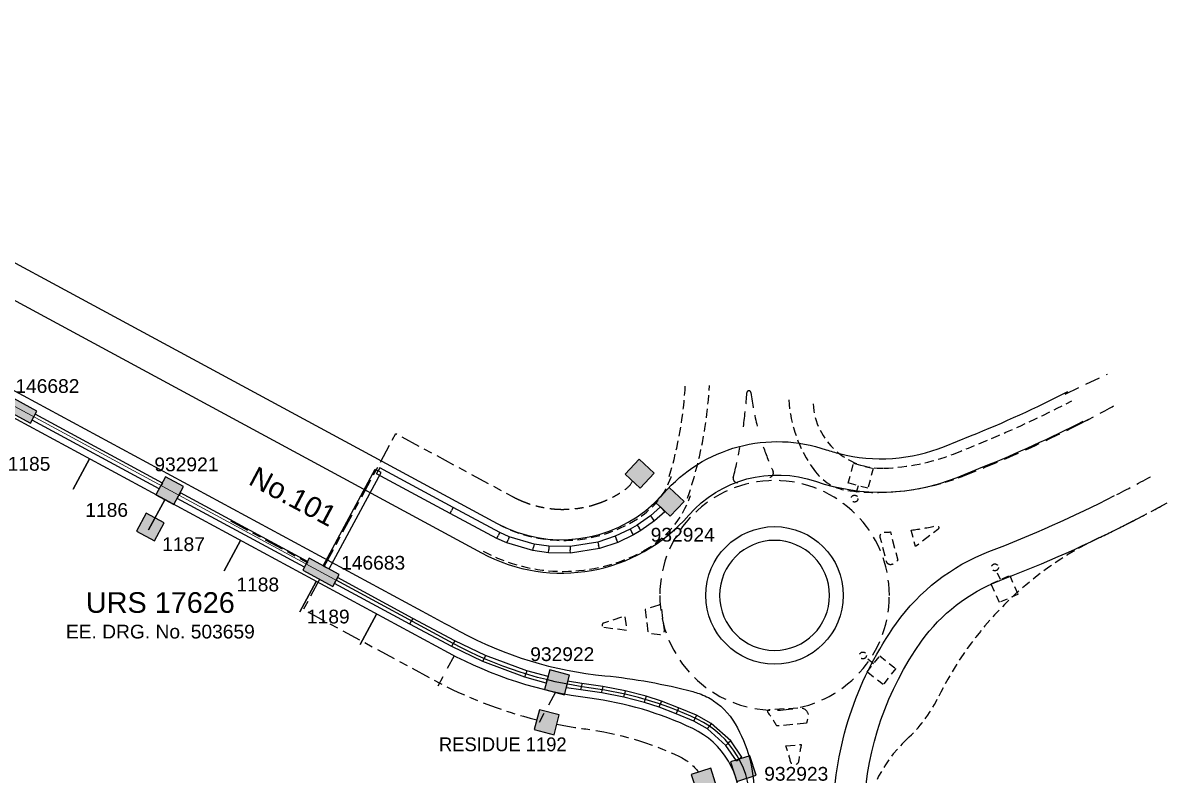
# Model space of a CAD drawing. Header units: metres. Extents: x 303798 to 304438, y 6274082 to 6274908.
# Drawn here: x 304271.5 to 304438.4, y 6274798.2 to 6274907.5 of the extents above; entities that cross this region are included whole.
import ezdxf
from ezdxf.enums import TextEntityAlignment as Align

# ---------------------------------------------------------------- set-up
doc = ezdxf.new("R2010")
doc.units = ezdxf.units.M
doc.header["$LTSCALE"] = 0.7
for name, pattern in [('Cable Exist UG', [8.2, 4, -1.2, 1.8, -1.2]), ('Dash', [5, 3, -2]), ('DASHED', [19.05, 12.7, -6.35])]:
    doc.linetypes.add(name, pattern=pattern)
doc.layers.get('0').update_dxf_attribs({"color": 6})
for name, color, linetype in [('_User Miscellaneous1', 3, 'Continuous'), ('_User Miscellaneous10', 8, 'Continuous'), ('_User Miscellaneous11', 7, 'Continuous'), ('_User Miscellaneous6', 7, 'Continuous'), ('_User Miscellaneous7', 150, 'Continuous'), ('_User Miscellaneous8', 7, 'Continuous'), ('_User Miscellaneous9', 8, 'Continuous'), ('_User_LV_Exist', 7, 'Continuous'), ('Cadastre Developer_SP_NEW', 4, 'Continuous'), ('Cadastre Easements_SP_EXT', 4, 'Continuous'), ('Cadastre Roads_SP_NEW', 8, 'Continuous'), ('Mains_HV_NEW_V17', 2, 'Continuous'), ('Mains_LV_NEW_T84', 2, 'Continuous'), ('SupportsUG_SP_LV_EXT', 7, 'Continuous'), ('SupportsUG_SP_LV_SL_EXT', 7, 'Continuous'), ('UG_Details_SP_MISC', 7, 'Continuous')]:
    doc.layers.add(name, color=color, linetype=linetype)
doc.styles.add('ARIAL', font='arial.ttf', dxfattribs={"height": 2})
doc.styles.add('ARIAL 3.0', font='arial.ttf', dxfattribs={"height": 3})
doc.styles.add('COLUMN_LABEL', font='arial.ttf')
doc.styles.add('Dot', font='dotfont.shx', dxfattribs={"height": 2})
doc.styles.add('POLE_LABEL', font='arial.ttf')
doc.styles.get("Standard").update_dxf_attribs({"font": 'arial.ttf'})
doc.styles.add('style1', font='iso3098b.shx')
doc.linetypes.add('Cable New UG', pattern='A,8,-1,["x",style1,S=3.5,R=0,X=0.35,Y=-1],-3.5', length=12.5)

# ---------------------------------------------------------------- blocks, each defined once
blk = doc.blocks.new('*U120')
at = {"layer": '_User Miscellaneous7'}
blk.add_hatch(color=256, dxfattribs=at).paths.add_polyline_path([(-1.49, -7.49), (1.48, -7.49), (1.48, -4.51), (-1.49, -4.51)])
at = {"layer": '_User Miscellaneous8'}
blk.add_hatch(color=256, dxfattribs=at).paths.add_polyline_path([(-1.49, -1.49), (1.48, -1.49), (1.48, 1.48), (-1.49, 1.48)])
at = {"layer": '_User Miscellaneous7'}
blk.add_lwpolyline([(1.48, -7.49), (1.48, -4.51), (-1.49, -4.51), (-1.49, -7.49)], close=True, dxfattribs=at)
at = {"layer": '_User Miscellaneous8'}
blk.add_lwpolyline([(1.48, -1.49), (1.48, 1.48), (-1.49, 1.48), (-1.49, -1.49)], close=True, dxfattribs=at)
at = {"flags": 9}
for tag, style, p in [('STRUCTURE_PLANT_NUMBER', 'POLE_LABEL', (1.81, 0.03)), ('STREET_CODE', 'COLUMN_LABEL', (1.81, -0.2))]:
    blk.add_attdef(tag, text='', height=0.2, dxfattribs=dict(at, style=style)).set_placement(p, align=Align.MIDDLE_LEFT)
for tag, p in [('COLUMN_TYPE', (1.81, -0.4)), ('OWNED_BY', (1.81, -0.6)), ('STATE', (1.81, -0.8)), ('USAGE', (1.81, -1)), ('STREETNAME', (1.81, -1.6)), ('LEGEND', (1.81, -1.2)), ('LOCATION', (1.81, -1.4)), ('SUBURB', (1.81, -1.8)), ('NOTES', (1.81, -2))]:
    blk.add_attdef(tag, text='', height=0.2, dxfattribs=at).set_placement(p, align=Align.MIDDLE_LEFT)
at = {"flags": 1}
blk.add_attdef('Z', (1.81, -2.35), '', height=0.2, dxfattribs=at)
at = {"layer": '_User Miscellaneous6', "style": 'ARIAL', "flags": 8}
blk.add_attdef('ASSET_NUM', text='', height=2, dxfattribs=at).set_placement((2, 2), align=Align.MIDDLE_LEFT)
blk = doc.blocks.new('*U137')
at = {"layer": '_User Miscellaneous7'}
blk.add_hatch(color=256, dxfattribs=at).paths.add_polyline_path([(-2.17, -7.32), (0.79, -7.59), (1.06, -4.63), (-1.89, -4.36)])
at = {"layer": '_User Miscellaneous8'}
blk.add_hatch(color=256, dxfattribs=at).paths.add_polyline_path([(-1.62, -1.34), (1.34, -1.62), (1.62, 1.34), (-1.34, 1.62)])
at = {"layer": '_User Miscellaneous7'}
blk.add_lwpolyline([(0.79, -7.59), (1.06, -4.63), (-1.89, -4.36), (-2.17, -7.32)], close=True, dxfattribs=at)
at = {"layer": '_User Miscellaneous8'}
blk.add_lwpolyline([(1.34, -1.62), (1.62, 1.34), (-1.34, 1.62), (-1.62, -1.34)], close=True, dxfattribs=at)
at = {"flags": 9}
for tag, style, p in [('STRUCTURE_PLANT_NUMBER', 'POLE_LABEL', (1.81, 0.03)), ('STREET_CODE', 'COLUMN_LABEL', (1.81, -0.2))]:
    blk.add_attdef(tag, text='', height=0.2, dxfattribs=dict(at, style=style)).set_placement(p, align=Align.MIDDLE_LEFT)
for tag, p in [('COLUMN_TYPE', (1.81, -0.4)), ('OWNED_BY', (1.81, -0.6)), ('STATE', (1.81, -0.8)), ('USAGE', (1.81, -1)), ('STREETNAME', (1.81, -1.6)), ('LEGEND', (1.81, -1.2)), ('LOCATION', (1.81, -1.4)), ('SUBURB', (1.81, -1.8)), ('NOTES', (1.81, -2))]:
    blk.add_attdef(tag, text='', height=0.2, dxfattribs=at).set_placement(p, align=Align.MIDDLE_LEFT)
at = {"flags": 1}
blk.add_attdef('Z', (1.81, -2.35), '', height=0.2, dxfattribs=at)
at = {"layer": '_User Miscellaneous6', "style": 'ARIAL', "flags": 8}
blk.add_attdef('ASSET_NUM', text='', height=2, dxfattribs=at).set_placement((2, 2), align=Align.MIDDLE_LEFT)
blk = doc.blocks.new('*U136')
at = {"layer": '_User Miscellaneous7'}
blk.add_hatch(color=256, dxfattribs=at).paths.add_polyline_path([(-1.05, -7.56), (1.92, -7.39), (1.74, -4.42), (-1.22, -4.59)])
at = {"layer": '_User Miscellaneous8'}
blk.add_hatch(color=256, dxfattribs=at).paths.add_polyline_path([(-1.4, -1.57), (1.57, -1.4), (1.4, 1.57), (-1.57, 1.4)])
at = {"layer": '_User Miscellaneous7'}
blk.add_lwpolyline([(1.92, -7.39), (1.74, -4.42), (-1.22, -4.59), (-1.05, -7.56)], close=True, dxfattribs=at)
at = {"layer": '_User Miscellaneous8'}
blk.add_lwpolyline([(1.57, -1.4), (1.4, 1.57), (-1.57, 1.4), (-1.4, -1.57)], close=True, dxfattribs=at)
at = {"flags": 9}
for tag, style, p in [('STRUCTURE_PLANT_NUMBER', 'POLE_LABEL', (1.81, 0.03)), ('STREET_CODE', 'COLUMN_LABEL', (1.81, -0.2))]:
    blk.add_attdef(tag, text='', height=0.2, dxfattribs=dict(at, style=style)).set_placement(p, align=Align.MIDDLE_LEFT)
for tag, p in [('COLUMN_TYPE', (1.81, -0.4)), ('OWNED_BY', (1.81, -0.6)), ('STATE', (1.81, -0.8)), ('USAGE', (1.81, -1)), ('STREETNAME', (1.81, -1.6)), ('LEGEND', (1.81, -1.2)), ('LOCATION', (1.81, -1.4)), ('SUBURB', (1.81, -1.8)), ('NOTES', (1.81, -2))]:
    blk.add_attdef(tag, text='', height=0.2, dxfattribs=at).set_placement(p, align=Align.MIDDLE_LEFT)
at = {"flags": 1}
blk.add_attdef('Z', (1.81, -2.35), '', height=0.2, dxfattribs=at)
at = {"layer": '_User Miscellaneous6', "style": 'ARIAL', "flags": 8}
blk.add_attdef('ASSET_NUM', text='', height=2, dxfattribs=at).set_placement((2, 2), align=Align.MIDDLE_LEFT)
blk = doc.blocks.new('PILLAR_EXT')
blk.add_hatch(color=256).paths.add_polyline_path([(-2.475, 2.49), (-2.475, 0.51), (2.475, 0.51), (2.475, 2.49)])
blk.add_lwpolyline([(-2.475, 0.51), (2.475, 0.51), (2.475, 2.49), (-2.475, 2.49)], close=True)
for tag, p, flags in [('OWNED_BY', (0, 1.3), 9), ('STATE', (0, 1.1), 9), ('SUPPORT_TYPE', (0, 0.9), 9), ('USAGE', (0, 0.7), 9), ('LEGEND', (0, 0.5), 9), ('LOCATION', (0, 0.3), 9), ('NOTES', (0, 0.1), 9), ('PARENT', (0, -0.1), 9), ('STREETNAME', (0, -0.3), 9), ('SUBURB', (0, -0.5), 1)]:
    blk.add_attdef(tag, p, '', height=0.2, dxfattribs=dict(flags=flags))
at = {"layer": '_User Miscellaneous6', "style": 'ARIAL', "flags": 8}
blk.add_attdef('ASSET_NUM', text='', height=2, dxfattribs=at).set_placement((1.5, 7.5), align=Align.TOP_LEFT)
blk = doc.blocks.new('A$C4FBE3B10')
at = {"layer": '_User Miscellaneous1', "color": 6, "linetype": 'Dash', "ltscale": 0.5, "flags": 128}
blk.add_lwpolyline([(0, 2.97), (0, 4.42)], dxfattribs=at)
at = {"layer": '_User Miscellaneous1', "color": 6, "linetype": 'Dash', "ltscale": 0.5}
blk.add_lwpolyline([(-1.48, 2.97), (1.48, 2.97), (1.48, 0), (-1.48, 0)], close=True, dxfattribs=at)
blk.add_circle((0, 4.92), 0.5, dxfattribs=at)
blk = doc.blocks.new('A$C7DAD38F0')
at = {"layer": '_User Miscellaneous11', "style": 'ARIAL'}
blk.add_attdef('DRG_NO', text='', height=2, dxfattribs=at).set_placement((0, -4.23), align=Align.MIDDLE_CENTER)
at = {"layer": '_User Miscellaneous6', "style": 'ARIAL 3.0'}
blk.add_attdef('URS___', text='', height=3, dxfattribs=at).set_placement((0, 0), align=Align.MIDDLE_CENTER)

msp = doc.modelspace()

# ---------------------------------------------------------------- linework, layer by layer
at = {"layer": '_User Miscellaneous10', "linetype": 'DASHED', "ltscale": 0.25, "flags": 128}
msp.add_lwpolyline([(304423.14, 6274853.56), (304429.34, 6274856.46)], dxfattribs=at)
for points in [[(304425.3, 6274849.22, 0.008183), (304431.06, 6274852.29)], [(304430.66, 6274838.93, 0.008198), (304436.25, 6274841.91)], [(304432.74, 6274834.94, 0.008153), (304438.43, 6274837.97, 0.008153)]]:
    msp.add_lwpolyline(points, format="xyb", dxfattribs=at)
at = {"layer": '_User Miscellaneous10', "linetype": 'DASHED', "lineweight": 25, "ltscale": 0.15, "flags": 128}
for points in [[(304400.76, 6274833.77, 0.022894), (304404.4, 6274834.4, -0.802441), (304404.65, 6274833.87), (304401.38, 6274831.37), (304400.76, 6274833.77)], [(304396.82, 6274833.47, 0.005631), (304397.73, 6274833.5), (304398.79, 6274829.38), (304398.11, 6274828.86, -0.537395), (304397.17, 6274829.19), (304396.26, 6274832.72, -0.481602), (304396.82, 6274833.47)], [(304385.51, 6274805.68), (304381.2, 6274805.29, 0.030135), (304379.96, 6274807.21, -0.595132), (304380.18, 6274807.69), (304384.51, 6274807.94, -0.525636), (304385.72, 6274806.38, 0.005437), (304385.51, 6274805.68)], [(304382.53, 6274802.4), (304384.76, 6274802.6, 0.018014), (304384.38, 6274800.18, -0.842511), (304383.2, 6274800.12, 0.031301), (304382.53, 6274802.4)]]:
    msp.add_lwpolyline(points, format="xyb", dxfattribs=at)
at = {"layer": '_User Miscellaneous10', "linetype": 'DASHED', "lineweight": -3, "ltscale": 0.15, "flags": 128}
msp.add_lwpolyline([(304364.03, 6274822.87), (304362.05, 6274822.22), (304362.48, 6274818.82), (304362.48, 6274818.82), (304364.17, 6274818.59), (304364.17, 6274818.59, 0.493795), (304364.85, 6274819.26), (304364.42, 6274822.62, 0.470608), (304364.03, 6274822.87)], format="xyb", dxfattribs=at)
at = {"layer": '_User Miscellaneous10', "linetype": 'DASHED', "ltscale": 0.15, "flags": 128}
msp.add_lwpolyline([(304356.04, 6274819.66), (304359.4, 6274819.22), (304359.14, 6274821.27), (304355.99, 6274820.25, 0.798755), (304356.04, 6274819.66)], format="xyb", dxfattribs=at)
at = {"layer": '_User Miscellaneous10', "linetype": 'DASHED', "ltscale": 0.15}
for centre, radius, start, end in [((304311.92, 6274857.85), 56.05, 343.1312, 357.0375), ((304311.92, 6274857.85), 59.55, 340.9529, 357.0434), ((304402.45, 6274853.97), 19.55, 183.6539, 215.6788), ((304396.46, 6274852.77), 10, 183.6539, 272.0227), ((304342.87, 6275010.82), 177.9, 291.0918, 297.1786), ((304395.72, 6274873.8), 31.05, 272.0227, 291.0918), ((304392.7, 6274846.97), 7.55, 215.6788, 263.5795), ((304354.97, 6274845.29), 11.5, 304.6212, 343.1312), ((304395.72, 6274873.8), 34.55, 263.5795, 291.0918), ((304354.88, 6274843.53), 14.55, 298.4301, 340.9529), ((304350.12, 6274852.32), 20.05, 241.6426, 304.6212), ((304350.12, 6274852.32), 24.55, 241.6426, 298.4301)]:
    msp.add_arc(centre, radius, start, end, dxfattribs=at)
at = {"layer": '_User Miscellaneous10', "linetype": 'DASHED', "ltscale": 0.25}
for centre, radius, start, end in [((304311.92, 6274857.85), 65.05, 352.0138, 356.3775), ((304377.14, 6274853.73), 0.3, 7.1199, 176.3775), ((304417.13, 6274858.72), 40, 187.1199, 194.2501), ((304342.87, 6275010.82), 181.4, 291.092, 296.9506), ((304342.87, 6275010.82), 181.4, 296.9506, 297.4837), ((304311.92, 6274857.85), 65.05, 345.3797, 349.322), ((304417.13, 6274858.72), 40, 198.6967, 204.2233), ((304380.1, 6274842.06), 0.6, 279.4912, 24.2233), ((304380.88, 6274824.28), 16.7, 0, 180), ((304375.44, 6274841.28), 0.6, 165.3797, 279.4912), ((304380.88, 6274824.28), 16.7, 180, 0)]:
    msp.add_arc(centre, radius, start, end, dxfattribs=at)
at = {"layer": '_User Miscellaneous10', "linetype": 'DASHED', "lineweight": 25, "ltscale": 0.25}
for centre, radius, start, end in [((304342.87, 6275010.82), 197.5, 297.1787, 298.8341), ((304342.87, 6275010.82), 197.5, 295.5543, 296.8407), ((304478.76, 6274746.16), 100, 117.1787, 117.8461)]:
    msp.add_arc(centre, radius, start, end, dxfattribs=at)
at = {"layer": '_User Miscellaneous10', "linetype": 'DASHED', "lineweight": 25, "ltscale": 0.15}
for centre, radius, start, end in [((304449.66, 6274787.5), 50.04, 115.561, 154.2362), ((304385.73, 6274818.92), 21.2, 312.8086, 332.8515), ((304413.73, 6274788.69), 20, 132.8086, 177.3358)]:
    msp.add_arc(centre, radius, start, end, dxfattribs=at)
at = {"layer": '_User Miscellaneous9', "flags": 128}
for points in [[(304203.93, 6274903.03), (304338.21, 6274830.47)], [(304199.72, 6274892.12), (304330.74, 6274821.33)]]:
    msp.add_lwpolyline(points, dxfattribs=at)
for points in [[(304338.22, 6274830.47, 0.350471), (304368.38, 6274835.92, -0.30427), (304386.84, 6274840.87, 0.179943), (304407.43, 6274841.44), (304411.2, 6274842.96, 0.022072), (304425.77, 6274849.6)], [(304388.72, 6274778.39), (304389.44, 6274793.74, -0.144297), (304398.6, 6274820.22, -0.147156), (304412.06, 6274830.64, 0.02596), (304430.36, 6274838.78, 0.02596)], [(304370.88, 6274824.28, -1), (304390.88, 6274824.28, -1), (304370.88, 6274824.28)], [(304330.74, 6274821.33, -0.007557), (304335.08, 6274819.02, 0.024083)], [(304335.08, 6274819.02, 0.099867), (304356.19, 6274812.59)], [(304356.19, 6274812.59, -0.040892), (304368.98, 6274810.28)], [(304368.98, 6274810.28, -0.022613), (304369.9, 6274810)], [(304369.9, 6274810, -0.061601), (304372, 6274808.96, -0.130747), (304375.47, 6274805)], [(304375.47, 6274805, -0.137961), (304377.87, 6274794.69), (304377.14, 6274778.93)]]:
    msp.add_lwpolyline(points, format="xyb", dxfattribs=at)
at = {"layer": '_User Miscellaneous9'}
for start, end in [(0, 180), (180, 0)]:
    msp.add_arc((304380.88, 6274824.28), 8, start, end, dxfattribs=at)
at = {"layer": '_User_LV_Exist', "color": 7, "linetype": 'Cable Exist UG', "flags": 128}
for points in [[(304315.35, 6274828.49), (304325.77, 6274847.81), (304342.74, 6274838.65)], [(304301.7, 6274835.1), (304312.94, 6274829.03)]]:
    msp.add_lwpolyline(points, dxfattribs=at)
for points in [[(304342.74, 6274838.65, 0.01), (304343.29, 6274838.37, 0.01), (304343.86, 6274838.11, 0.01), (304344.43, 6274837.87, 0.01), (304345.01, 6274837.65, 0.01), (304345.6, 6274837.46, 0.01), (304346.2, 6274837.29, 0.01), (304346.8, 6274837.15, 0.01), (304347.41, 6274837.03, 0.01), (304348.03, 6274836.93, 0.01), (304348.64, 6274836.86, 0.01), (304349.26, 6274836.81, 0.01), (304349.88, 6274836.79, 0.01), (304350.51, 6274836.8, 0.01), (304351.13, 6274836.82, 0.01), (304351.75, 6274836.88, 0.01), (304352.36, 6274836.95, 0.01), (304352.97, 6274837.06, 0.01), (304353.58, 6274837.18, 0.003995), (304353.82, 6274837.24, 0.006005), (304354.19, 6274837.33, 0.01), (304354.78, 6274837.51, 0.01), (304355.37, 6274837.71, 0.01), (304355.95, 6274837.93, 0.01), (304356.52, 6274838.17, 0.01), (304357.08, 6274838.44, 0.01), (304357.63, 6274838.73, 0.01), (304358.17, 6274839.04, 0.01), (304358.69, 6274839.37, 0.01), (304359.21, 6274839.73, 0.122843), (304360.22, 6274840.9, 0.002899)], [(304314.67, 6274826.61), (304312.31, 6274822.23), (304331.28, 6274811.98, 0.06326), (304346.28, 6274806.19, 0.06326)], [(304349.18, 6274805.54, 0.016778), (304353.4, 6274804.85, -0.078577), (304367.04, 6274800.85, -0.121433), (304369.82, 6274798.58, -0.121433)]]:
    msp.add_lwpolyline(points, format="xyb", dxfattribs=at)
at = {"layer": 'Cadastre Developer_SP_NEW'}
for p, q in [((304278.8, 6274839.73), (304281.17, 6274844.13)), ((304281.17, 6274844.13), (304278.8, 6274839.73)), ((304292.17, 6274838.19), (304289.79, 6274833.79)), ((304289.79, 6274833.79), (304292.17, 6274838.19)), ((304303.17, 6274832.25), (304300.79, 6274827.85)), ((304300.79, 6274827.85), (304303.17, 6274832.25)), ((304314.17, 6274826.3), (304311.79, 6274821.9)), ((304311.79, 6274821.9), (304314.17, 6274826.3)), ((304322.96, 6274821.55), (304320.59, 6274817.15)), ((304320.59, 6274817.15), (304322.96, 6274821.55))]:
    msp.add_line(p, q, dxfattribs=at)
at = {"layer": 'Cadastre Developer_SP_NEW', "flags": 128}
msp.add_lwpolyline([(304375.81, 6274793.34, 0.306457), (304368.97, 6274804.92, 0.078577), (304353.98, 6274809.32, -0.091856), (304333.41, 6274815.94), (304198.8, 6274888.64)], format="xyb", dxfattribs=at)
at = {"layer": 'Cadastre Developer_SP_NEW', "color": 8, "linetype": 'Dash', "flags": 128}
for points in [[(304334.25, 6274815.5), (304331.88, 6274811.1)], [(304348.99, 6274810.18), (304346.61, 6274805.78)]]:
    msp.add_lwpolyline(points, dxfattribs=at)
at = {"layer": 'Cadastre Roads_SP_NEW', "color": 4}
msp.add_lwpolyline([(304205.66, 6274907.52), (304340.52, 6274834.74)], dxfattribs=at)
msp.add_lwpolyline([(304340.52, 6274834.74, 0.322246), (304363.34, 6274837.67, 0.025315), (304364.73, 6274839.1, 0.00008), (304364.73, 6274839.11, -0.148768), (304375.6, 6274845.89, -0.148768), (304388.4, 6274845.46, 0.020251), (304390.32, 6274844.9, 0.000102), (304390.33, 6274844.89, 0.159008), (304405.61, 6274845.94), (304409.39, 6274847.46, 0.022072), (304423.56, 6274853.92)], format="xyb", dxfattribs=at)
at = {"layer": 'Cadastre Roads_SP_NEW', "color": 4, "flags": 128}
msp.add_lwpolyline([(304393.58, 6274785.82), (304393.93, 6274793.53, -0.144297), (304402.26, 6274817.61, -0.147156), (304413.67, 6274826.44, 0.026441), (304432.74, 6274834.94)], format="xyb", dxfattribs=at)
at = {"layer": 'Mains_HV_NEW_V17', "color": 2, "linetype": 'Cable New UG', "lineweight": 0, "flags": 128}
msp.add_lwpolyline([(304254.87, 6274380.82), (304246.3, 6274403.36), (304197.54, 6274384.82), (304145.76, 6274520.93), (304148.55, 6274527.14), (304199.16, 6274546.45), (304199.16, 6274546.45), (304221.49, 6274554.96), (304221.49, 6274554.96), (304298.32, 6274584.19, 0.055506), (304319.54, 6274595.1, -0.105641), (304336.08, 6274601.62, -0.143827), (304343.1, 6274600.77, -0.182392), (304352.02, 6274592.17), (304367.73, 6274598.38, -0.099616), (304359.75, 6274619.22, -0.13188), (304360.32, 6274625.18, -0.125932), (304365.01, 6274631.91, 0.001835), (304367.21, 6274633.83, 0.201131), (304386.91, 6274674.8), (304387.4, 6274685.43), (304391.59, 6274775.41), (304376.51, 6274776.09), (304377.31, 6274793.25, 0.306457), (304369.61, 6274806.27, 0.078577), (304354.17, 6274810.8, -0.091856), (304334.13, 6274817.26), (304256.03, 6274859.44), (304245.13, 6274839.28)], format="xyb", dxfattribs=at)
at = {"layer": 'Mains_LV_NEW_T84', "linetype": 'Cable New UG'}
msp.add_lwpolyline([(304377.31, 6274793.25, 0.306457), (304369.61, 6274806.27, 0.078577), (304354.17, 6274810.8, -0.091856), (304334.13, 6274817.26), (304317.07, 6274826.47)], format="xyb", dxfattribs=at)
at = {"layer": 'UG_Details_SP_MISC'}
for p, q in [((304273.29, 6274850.63), (304273.06, 6274850.21)), ((304291.8, 6274840.62), (304273.29, 6274850.63)), ((304272.83, 6274849.78), (304273.06, 6274850.21)), ((304291.34, 6274839.78), (304272.83, 6274849.78)), ((304315.19, 6274828.57), (304322.77, 6274842.61)), ((304316.04, 6274828.12), (304323.61, 6274842.16)), ((304322.77, 6274842.61), (304323.19, 6274842.39)), ((304322.96, 6274841.96), (304323.19, 6274842.39)), ((304323.42, 6274842.81), (304323.19, 6274842.39)), ((304323.61, 6274842.16), (304323.19, 6274842.39)), ((304334.11, 6274837.04), (304323.42, 6274842.81)), ((304291.8, 6274840.62), (304291.57, 6274840.2)), ((304333.65, 6274836.19), (304322.96, 6274841.96)), ((304291.34, 6274839.78), (304291.57, 6274840.2)), ((304293.95, 6274838.37), (304294.18, 6274838.79)), ((304294.41, 6274839.21), (304294.18, 6274838.79)), ((304312.93, 6274829.22), (304294.41, 6274839.21)), ((304312.47, 6274828.38), (304293.95, 6274838.37)), ((304334.11, 6274837.04), (304333.88, 6274836.62)), ((304340.88, 6274833.41), (304334.11, 6274837.04)), ((304364.28, 6274837.16), (304362.8, 6274835.86)), ((304364.28, 6274837.16), (304364.6, 6274836.8)), ((304333.65, 6274836.19), (304333.88, 6274836.62)), ((304340.46, 6274832.55), (304333.65, 6274836.19)), ((304362.8, 6274835.86), (304360.89, 6274834.51)), ((304362.8, 6274835.86), (304363.1, 6274835.48)), ((304363.4, 6274835.11), (304363.1, 6274835.48)), ((304364.91, 6274836.44), (304363.4, 6274835.11)), ((304364.91, 6274836.44), (304364.6, 6274836.8)), ((304359.88, 6274833.91), (304357.69, 6274832.87)), ((304360.89, 6274834.51), (304359.88, 6274833.91)), ((304359.88, 6274833.91), (304360.1, 6274833.49)), ((304361.41, 6274833.7), (304360.33, 6274833.06)), ((304360.89, 6274834.51), (304361.15, 6274834.11)), ((304361.41, 6274833.7), (304361.15, 6274834.11)), ((304363.4, 6274835.11), (304361.41, 6274833.7)), ((304340.46, 6274832.55), (304340.67, 6274832.98)), ((304341.93, 6274831.9), (304340.46, 6274832.55)), ((304340.88, 6274833.41), (304340.67, 6274832.98)), ((304342.26, 6274832.8), (304340.88, 6274833.41)), ((304341.93, 6274831.9), (304342.1, 6274832.35)), ((304342.26, 6274832.8), (304342.1, 6274832.35)), ((304345.89, 6274831.74), (304342.26, 6274832.8)), ((304355.15, 6274832.03), (304351.11, 6274831.38)), ((304357.69, 6274832.87), (304355.15, 6274832.03)), ((304355.15, 6274832.03), (304355.26, 6274831.56)), ((304357.69, 6274832.87), (304357.87, 6274832.42)), ((304358.05, 6274831.98), (304357.87, 6274832.42)), ((304360.33, 6274833.06), (304358.05, 6274831.98)), ((304360.33, 6274833.06), (304360.1, 6274833.49)), ((304345.68, 6274830.8), (304341.93, 6274831.9)), ((304345.68, 6274830.8), (304345.78, 6274831.27)), ((304347.97, 6274830.47), (304345.68, 6274830.8)), ((304345.89, 6274831.74), (304345.78, 6274831.27)), ((304348.05, 6274831.43), (304345.89, 6274831.74)), ((304347.97, 6274830.47), (304348.01, 6274830.95)), ((304351.18, 6274830.42), (304347.97, 6274830.47)), ((304348.05, 6274831.43), (304348.01, 6274830.95)), ((304351.11, 6274831.38), (304348.05, 6274831.43)), ((304351.11, 6274831.38), (304351.15, 6274830.9)), ((304351.18, 6274830.42), (304351.15, 6274830.9)), ((304355.38, 6274831.09), (304351.18, 6274830.42)), ((304355.38, 6274831.09), (304355.26, 6274831.56)), ((304358.05, 6274831.98), (304355.38, 6274831.09)), ((304312.47, 6274828.38), (304312.7, 6274828.8)), ((304312.93, 6274829.22), (304312.7, 6274828.8)), ((304315.19, 6274828.57), (304315.61, 6274828.35)), ((304316.04, 6274828.12), (304315.61, 6274828.35)), ((304316.83, 6274826.03), (304317.06, 6274826.45)), ((304327.79, 6274820.1), (304316.83, 6274826.03)), ((304317.28, 6274826.87), (304317.06, 6274826.45)), ((304328.25, 6274820.94), (304317.28, 6274826.87)), ((304327.79, 6274820.1), (304328.02, 6274820.52)), ((304328.25, 6274820.94), (304328.02, 6274820.52)), ((304334.34, 6274817.69), (304328.25, 6274820.94)), ((304333.91, 6274816.83), (304327.79, 6274820.1)), ((304333.91, 6274816.83), (304334.13, 6274817.26)), ((304334.34, 6274817.69), (304334.13, 6274817.26)), ((304338.81, 6274815.52), (304334.34, 6274817.69)), ((304338.44, 6274814.64), (304333.91, 6274816.83)), ((304338.81, 6274815.52), (304338.63, 6274815.08)), ((304344.83, 6274813.31), (304338.81, 6274815.52)), ((304338.44, 6274814.64), (304338.63, 6274815.08)), ((304344.54, 6274812.39), (304338.44, 6274814.64)), ((304344.54, 6274812.39), (304344.68, 6274812.85)), ((304347.66, 6274811.53), (304344.54, 6274812.39)), ((304344.83, 6274813.31), (304344.68, 6274812.85)), ((304347.91, 6274812.46), (304344.83, 6274813.31)), ((304347.66, 6274811.53), (304347.79, 6274812)), ((304347.91, 6274812.46), (304347.79, 6274812)), ((304350.61, 6274810.85), (304350.68, 6274811.33)), ((304352.7, 6274810.53), (304350.61, 6274810.85)), ((304350.75, 6274811.8), (304350.68, 6274811.33)), ((304352.84, 6274811.48), (304350.75, 6274811.8)), ((304352.7, 6274810.53), (304352.77, 6274811)), ((304355.72, 6274810.09), (304352.7, 6274810.53)), ((304352.84, 6274811.48), (304352.77, 6274811)), ((304355.88, 6274811.04), (304352.84, 6274811.48)), ((304355.72, 6274810.09), (304355.8, 6274810.57)), ((304355.88, 6274811.04), (304355.8, 6274810.57)), ((304359.15, 6274810.4), (304355.88, 6274811.04)), ((304359.15, 6274810.4), (304359.04, 6274809.93)), ((304362.2, 6274809.61), (304359.15, 6274810.4)), ((304358.93, 6274809.47), (304355.72, 6274810.09)), ((304358.93, 6274809.47), (304359.04, 6274809.93)), ((304361.93, 6274808.68), (304358.93, 6274809.47)), ((304361.93, 6274808.68), (304362.07, 6274809.14)), ((304364.09, 6274808), (304361.93, 6274808.68)), ((304362.2, 6274809.61), (304362.07, 6274809.14)), ((304364.41, 6274808.9), (304362.2, 6274809.61)), ((304364.41, 6274808.9), (304364.25, 6274808.45)), ((304366.92, 6274807.93), (304364.41, 6274808.9)), ((304364.09, 6274808), (304364.25, 6274808.45)), ((304366.56, 6274807.04), (304364.09, 6274808)), ((304366.56, 6274807.04), (304366.74, 6274807.48)), ((304369.12, 6274805.97), (304366.56, 6274807.04)), ((304366.92, 6274807.93), (304366.74, 6274807.48)), ((304369.54, 6274806.84), (304366.92, 6274807.93)), ((304369.12, 6274805.97), (304369.33, 6274806.4)), ((304371.11, 6274804.86), (304369.12, 6274805.97)), ((304369.54, 6274806.84), (304369.33, 6274806.4)), ((304371.67, 6274805.65), (304369.54, 6274806.84)), ((304371.67, 6274805.65), (304371.39, 6274805.26)), ((304374.5, 6274803.11), (304371.67, 6274805.65)), ((304371.11, 6274804.86), (304371.39, 6274805.26)), ((304373.78, 6274802.47), (304371.11, 6274804.86)), ((304373.78, 6274802.47), (304374.14, 6274802.79)), ((304375.32, 6274800.2), (304373.78, 6274802.47)), ((304374.5, 6274803.11), (304374.14, 6274802.79)), ((304376.12, 6274800.74), (304374.5, 6274803.11)), ((304375.32, 6274800.2), (304375.72, 6274800.47)), ((304376.12, 6274800.74), (304375.72, 6274800.47))]:
    msp.add_line(p, q, dxfattribs=at)

# ---------------------------------------------------------------- block references
at = {"layer": '_User Miscellaneous1', "color": 7}
for p, rotation in [((304393.8, 6274843.1), 164.9033728988554), ((304414.95, 6274823.86), 24.01955250462948), ((304397.58, 6274812.47), 51.36970962213616)]:
    msp.add_blockref('A$C4FBE3B10', p, dxfattribs=dict(at, rotation=rotation))
at = {"layer": '_User Miscellaneous1'}
ref = msp.add_blockref('A$C7DAD38F0', (304291.5, 6274823.24), dxfattribs=at)
ref.add_attrib('URS___', 'URS 17626', dxfattribs={"layer": '_User Miscellaneous6', "color": 2, "height": 3, "style": 'ARIAL 3.0'}).set_placement((304291.5, 6274823.24), align=Align.MIDDLE_CENTER)
ref.add_attrib('DRG_NO', 'EE. DRG. No. 503659', dxfattribs={"layer": '_User Miscellaneous11', "color": 3, "height": 2, "style": 'ARIAL'}).set_placement((304291.5, 6274819.01), align=Align.MIDDLE_CENTER)
at = {"layer": 'SupportsUG_SP_LV_EXT'}
ref = msp.add_blockref('PILLAR_EXT', (304270.18, 6274850.07), dxfattribs=dict(at, rotation=331.6426826397902))
ref.add_attrib('ASSET_NUM_001', '146682', (304270.4, 6274853.72), dxfattribs={"layer": '_User Miscellaneous6', "height": 2, "style": 'ARIAL'})
ref = msp.add_blockref('PILLAR_EXT', (304314.17, 6274826.3), dxfattribs=dict(at, rotation=331.6426605387595))
ref.add_attrib('ASSET_NUM_001', '146683', (304317.8, 6274828.02), dxfattribs={"layer": '_User Miscellaneous6', "height": 2, "style": 'ARIAL'})
at = {"layer": 'SupportsUG_SP_LV_SL_EXT'}
ref = msp.add_blockref('*U120', (304292.88, 6274839.49), dxfattribs=dict(at, rotation=331.6423924356882))
ref.add_attrib('ASSET_NUM_001', '932921', (304290.63, 6274842.33), dxfattribs={"layer": '_User Miscellaneous6', "height": 2, "style": 'ARIAL'})
ref = msp.add_blockref('*U120', (304365.61, 6274837.88), dxfattribs=dict(at, rotation=226.8460337706531))
ref.add_attrib('ASSET_NUM_001', '932924', (304362.85, 6274832.1), dxfattribs={"layer": '_User Miscellaneous6', "height": 2, "style": 'ARIAL'})
ref = msp.add_blockref('*U137', (304349.23, 6274811.64), dxfattribs=dict(at, rotation=350.6974167608518))
ref.add_attrib('ASSET_NUM_001', '932922', (304345.32, 6274814.73), dxfattribs={"layer": '_User Miscellaneous6', "height": 2, "style": 'ARIAL'})
ref = msp.add_blockref('*U136', (304376.33, 6274799.1), dxfattribs=dict(at, rotation=284.3783706637188))
ref.add_attrib('ASSET_NUM_001', '932923', (304379.37, 6274797.33), dxfattribs={"layer": '_User Miscellaneous6', "height": 2, "style": 'ARIAL'})

# ---------------------------------------------------------------- texts
at = {"layer": 'Cadastre Developer_SP_NEW', "color": 8, "style": 'Dot'}
msp.add_text('RESIDUE 1192', height=2, dxfattribs=at).set_placement((304341.33, 6274801.62), align=Align.CENTER)
at = {"layer": 'Cadastre Easements_SP_EXT', "color": 7, "style": 'ARIAL'}
for s, p in [('1185', (304272.39, 6274842.41)), ('1186', (304283.69, 6274835.7)), ('1187', (304294.87, 6274830.72)), ('1188', (304305.67, 6274824.86)), ('1189', (304315.94, 6274820.2))]:
    msp.add_text(s, height=2, dxfattribs=at).set_placement(p, align=Align.CENTER)
at = {"layer": 'Cadastre Roads_SP_NEW', "color": 3, "style": 'ARIAL 3.0'}
msp.add_text('No.101', height=3, rotation=332, dxfattribs=at).set_placement((304304.15, 6274840.51))

doc.saveas('drawing.dxf')
